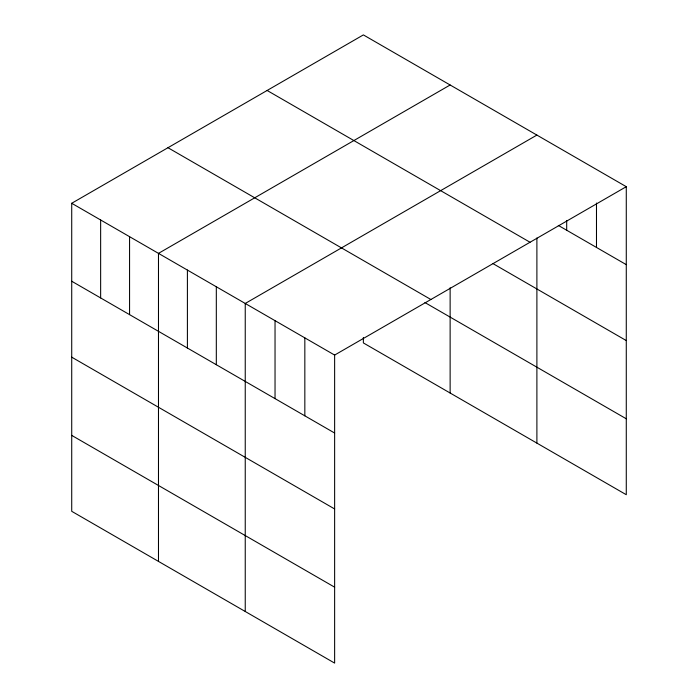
<?xml version="1.0" encoding="UTF-8"?>
<svg xmlns="http://www.w3.org/2000/svg" width="698" height="698" viewBox="0 0 698 698"><rect width="100%" height="100%" fill="white"/><g stroke="black" fill="none" stroke-linecap="round" stroke-linejoin="round"><path stroke-width="1.05" d="M536.893 237.983L536.893 443.108M71.72 203.284L334.63 355.073L334.63 663.1L71.72 511.311L71.72 203.284L363.37 34.9L626.28 186.689L626.28 494.716L363.37 342.927L363.37 337.509M450.131 84.99L158.481 253.374L158.481 561.401M536.893 135.08L245.242 303.464L245.242 611.492M334.63 355.073L626.28 186.689M558.304 225.402L626.28 264.647M267.125 90.47L530.035 242.258M493.041 263.652L626.28 340.572M167.965 147.714L430.875 299.503M424.942 302.557L626.28 418.791M71.72 281.242L334.63 433.03M71.72 357.167L334.63 508.955M71.72 435.386L334.63 587.175M596.485 203.048L596.485 247.441M566.689 220.498L566.689 230.244M450.131 287.759L450.131 393.018M304.834 337.867L304.834 415.825M275.038 320.661L275.038 398.619M216.319 286.765L216.319 364.722M187.404 270.065L187.404 348.023M129.566 236.674L129.566 314.632M100.643 219.975L100.643 297.933"/></g></svg>
